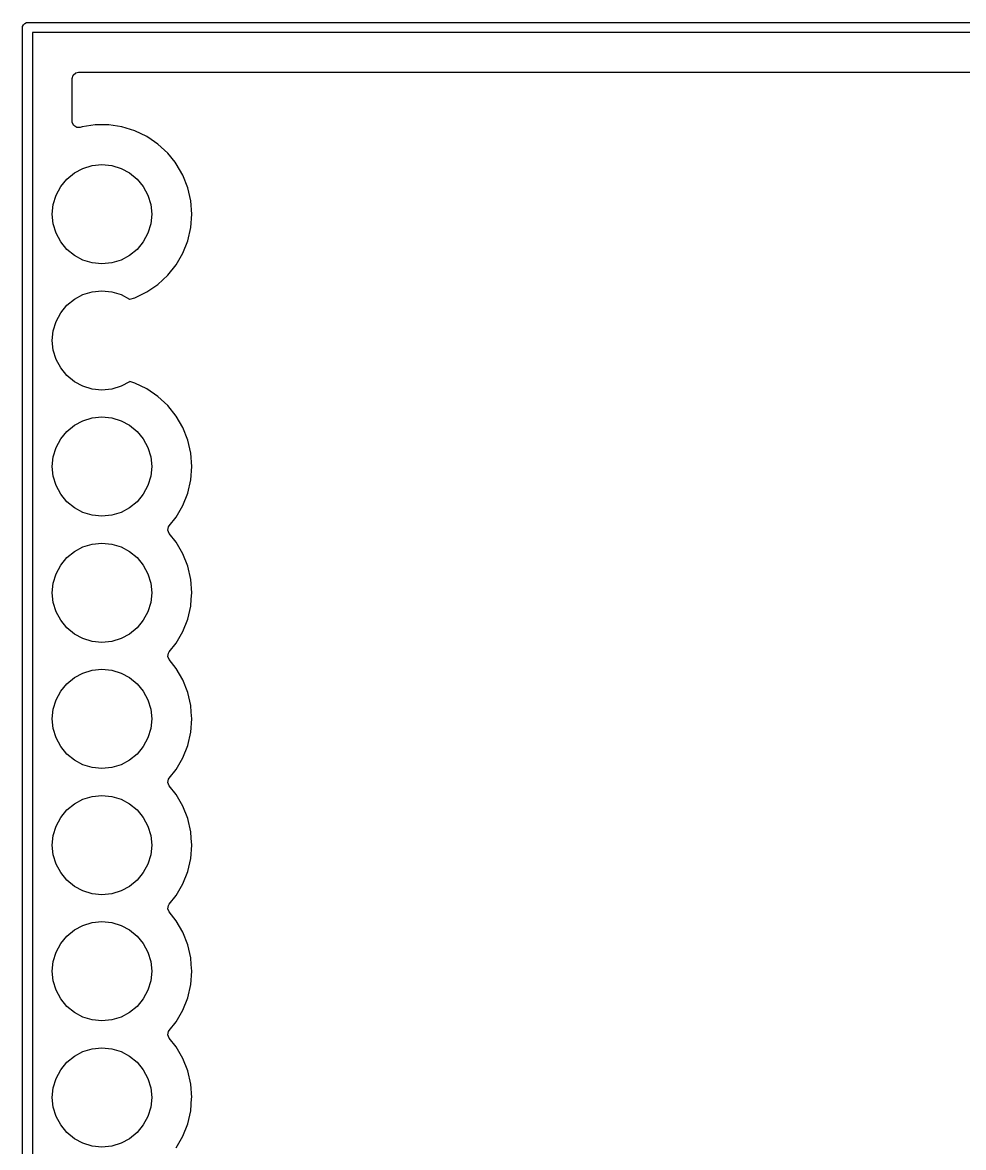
# Model space of a CAD drawing. Extents: x 164 to 201.9, y -130.9 to -85.9.
# Drawn here: x 164.05 to 182.99, y -108.55 to -85.9 of the extents above; entities that cross this region are included whole.
import ezdxf

# ---------------------------------------------------------------- set-up
doc = ezdxf.new("R2010")
doc.units = 0
doc.layers.add('BLACK', color=7, linetype='CONTINUOUS')

msp = doc.modelspace()

# ---------------------------------------------------------------- linework, layer by layer
at = {"layer": 'BLACK', "linetype": 'CONTINUOUS'}
for p, q in [((164.05, -86), (164.051921, -85.980491)), ((164.05, -130.76), (164.05, -86)), ((164.051921, -85.980491), (164.066853, -85.944443)), ((164.066853, -85.944443), (164.094443, -85.916853)), ((164.094443, -85.916853), (164.130491, -85.901921)), ((164.130491, -85.901921), (164.15, -85.9)), ((164.15, -85.9), (201.83, -85.9)), ((164.25, -86.1), (164.25, -130.66)), ((201.73, -86.1), (164.25, -86.1)), ((165.0505, -87.0245), (165.070185, -86.957461)), ((165.070185, -86.957461), (165.122989, -86.911706)), ((165.122989, -86.911706), (165.1745, -86.9005)), ((165.1745, -86.9005), (200.8055, -86.9005)), ((165.0505, -87.892696), (165.0505, -87.0245)), ((165.052013, -87.912009), (165.0505, -87.892696)), ((165.081899, -87.975164), (165.052013, -87.912009)), ((165.141185, -88.012137), (165.081899, -87.975164)), ((165.211048, -88.011188), (165.141185, -88.012137)), ((165.24823, -87.999719), (165.211048, -88.011188)), ((165.248232, -87.999718), (165.24823, -87.999719)), ((165.515063, -87.9595), (165.248232, -87.999718)), ((165.515071, -87.9595), (165.515063, -87.9595)), ((165.784929, -87.9595), (165.515071, -87.9595)), ((165.784936, -87.9595), (165.784929, -87.9595)), ((166.051767, -87.999718), (165.784936, -87.9595)), ((166.051773, -87.99972), (166.051767, -87.999718)), ((166.309645, -88.079263), (166.051773, -87.99972)), ((166.552767, -88.196344), (166.309643, -88.079263)), ((166.309643, -88.079263), (166.309645, -88.079263)), ((166.552768, -88.196345), (166.552767, -88.196344)), ((166.552771, -88.196347), (166.552768, -88.196345)), ((166.552775, -88.196349), (166.552771, -88.196347)), ((166.642817, -88.257739), (166.552775, -88.196349)), ((166.775741, -88.348365), (166.642817, -88.257739)), ((166.973557, -88.53191), (166.775741, -88.348365)), ((166.97356, -88.531914), (166.973557, -88.53191)), ((166.973561, -88.531915), (166.97356, -88.531914)), ((167.119598, -88.715039), (166.973561, -88.531915)), ((165.267317, -88.83612), (165.45491, -88.779215)), ((165.45491, -88.779215), (165.65, -88.76)), ((165.65, -88.76), (165.84509, -88.779215)), ((165.84509, -88.779215), (166.032683, -88.83612)), ((167.141815, -88.742898), (167.119598, -88.715039)), ((167.276743, -88.976602), (167.141815, -88.742898)), ((164.942893, -89.052893), (165.09443, -88.92853)), ((165.09443, -88.92853), (165.267317, -88.83612)), ((166.032683, -88.83612), (166.20557, -88.92853)), ((166.20557, -88.92853), (166.357107, -89.052893)), ((167.375334, -89.227805), (167.276743, -88.976602)), ((164.72612, -89.377317), (164.81853, -89.20443)), ((164.81853, -89.20443), (164.942893, -89.052893)), ((166.357107, -89.052893), (166.48147, -89.20443)), ((166.48147, -89.20443), (166.57388, -89.377317)), ((167.435383, -89.490897), (167.375334, -89.227805)), ((164.669215, -89.56491), (164.72612, -89.377317)), ((166.57388, -89.377317), (166.630785, -89.56491)), ((164.65, -89.76), (164.669215, -89.56491)), ((166.630785, -89.56491), (166.65, -89.76)), ((167.455549, -89.76), (167.435383, -89.490897)), ((164.669215, -89.95509), (164.65, -89.76)), ((166.65, -89.76), (166.630785, -89.95509)), ((167.435383, -90.029103), (167.455549, -89.76)), ((164.72612, -90.142683), (164.669215, -89.95509)), ((166.630785, -89.95509), (166.57388, -90.142683)), ((167.375334, -90.292195), (167.435383, -90.029103)), ((164.81853, -90.31557), (164.72612, -90.142683)), ((164.942893, -90.467107), (164.81853, -90.31557)), ((166.48147, -90.31557), (166.357107, -90.467107)), ((166.57388, -90.142683), (166.48147, -90.31557)), ((167.276743, -90.543398), (167.375334, -90.292195)), ((165.09443, -90.59147), (164.942893, -90.467107)), ((165.267317, -90.68388), (165.09443, -90.59147)), ((166.20557, -90.59147), (166.032683, -90.68388)), ((166.357107, -90.467107), (166.20557, -90.59147)), ((167.141815, -90.777102), (167.276743, -90.543398)), ((165.45491, -90.740785), (165.267317, -90.68388)), ((165.65, -90.76), (165.45491, -90.740785)), ((165.84509, -90.740785), (165.65, -90.76)), ((166.032683, -90.68388), (165.84509, -90.740785)), ((166.973561, -90.988085), (167.141815, -90.777102)), ((166.775741, -91.171635), (166.973561, -90.988085)), ((166.552775, -91.323651), (166.775741, -91.171635)), ((164.942893, -91.592893), (165.09443, -91.46853)), ((165.09443, -91.46853), (165.267317, -91.37612)), ((165.267317, -91.37612), (165.45491, -91.319215)), ((165.45491, -91.319215), (165.65, -91.3)), ((165.65, -91.3), (165.84509, -91.319215)), ((165.84509, -91.319215), (166.032683, -91.37612)), ((166.032683, -91.37612), (166.20557, -91.46853)), ((166.20557, -91.46853), (166.209386, -91.471662)), ((166.209386, -91.471662), (166.309641, -91.440738)), ((166.309641, -91.440738), (166.552775, -91.323651)), ((164.81853, -91.74443), (164.942893, -91.592893)), ((164.669215, -92.10491), (164.72612, -91.917317)), ((164.72612, -91.917317), (164.81853, -91.74443)), ((164.65, -92.3), (164.669215, -92.10491)), ((164.669215, -92.49509), (164.65, -92.3)), ((164.72612, -92.682683), (164.669215, -92.49509)), ((164.81853, -92.85557), (164.72612, -92.682683)), ((164.942893, -93.007107), (164.81853, -92.85557)), ((165.09443, -93.13147), (164.942893, -93.007107)), ((165.267317, -93.22388), (165.09443, -93.13147)), ((165.45491, -93.280785), (165.267317, -93.22388)), ((165.65, -93.3), (165.45491, -93.280785)), ((165.84509, -93.280785), (165.65, -93.3)), ((166.032683, -93.22388), (165.84509, -93.280785)), ((166.20557, -93.13147), (166.032683, -93.22388)), ((166.209386, -93.128337), (166.20557, -93.13147)), ((166.309645, -93.159263), (166.209386, -93.128337)), ((166.552767, -93.276344), (166.309643, -93.159263)), ((166.309643, -93.159263), (166.309645, -93.159263)), ((166.552768, -93.276345), (166.552767, -93.276344)), ((166.552769, -93.276346), (166.552768, -93.276345)), ((166.552775, -93.276349), (166.552769, -93.276346)), ((166.775741, -93.428365), (166.552775, -93.276349)), ((166.973557, -93.61191), (166.775741, -93.428365)), ((166.97356, -93.611914), (166.973557, -93.61191)), ((166.973561, -93.611915), (166.97356, -93.611914)), ((167.141815, -93.822898), (166.973561, -93.611915)), ((165.09443, -94.00853), (165.267317, -93.91612)), ((165.267317, -93.91612), (165.45491, -93.859215)), ((165.45491, -93.859215), (165.65, -93.84)), ((165.65, -93.84), (165.84509, -93.859215)), ((165.84509, -93.859215), (166.032683, -93.91612)), ((166.032683, -93.91612), (166.20557, -94.00853)), ((167.276743, -94.056602), (167.141815, -93.822898)), ((164.81853, -94.28443), (164.942893, -94.132893)), ((164.942893, -94.132893), (165.09443, -94.00853)), ((166.20557, -94.00853), (166.357107, -94.132893)), ((166.357107, -94.132893), (166.48147, -94.28443)), ((167.375334, -94.307805), (167.276743, -94.056602)), ((164.72612, -94.457317), (164.81853, -94.28443)), ((166.48147, -94.28443), (166.57388, -94.457317)), ((167.435383, -94.570897), (167.375334, -94.307805)), ((164.65, -94.84), (164.669215, -94.64491)), ((164.669215, -94.64491), (164.72612, -94.457317)), ((166.57388, -94.457317), (166.630785, -94.64491)), ((166.630785, -94.64491), (166.65, -94.84)), ((167.455549, -94.839995), (167.435383, -94.570897)), ((164.669215, -95.03509), (164.65, -94.84)), ((166.65, -94.84), (166.630785, -95.03509)), ((167.435383, -95.109103), (167.455549, -94.84)), ((167.455549, -94.84), (167.455549, -94.839995)), ((164.72612, -95.222683), (164.669215, -95.03509)), ((166.630785, -95.03509), (166.57388, -95.222683)), ((167.375334, -95.372195), (167.435383, -95.109103)), ((164.81853, -95.39557), (164.72612, -95.222683)), ((166.57388, -95.222683), (166.48147, -95.39557)), ((164.942893, -95.547107), (164.81853, -95.39557)), ((165.09443, -95.67147), (164.942893, -95.547107)), ((166.357107, -95.547107), (166.20557, -95.67147)), ((166.48147, -95.39557), (166.357107, -95.547107)), ((167.276743, -95.623398), (167.375334, -95.372195)), ((165.267317, -95.76388), (165.09443, -95.67147)), ((165.45491, -95.820785), (165.267317, -95.76388)), ((166.032683, -95.76388), (165.84509, -95.820785)), ((166.20557, -95.67147), (166.032683, -95.76388)), ((167.141815, -95.857102), (167.276743, -95.623398)), ((165.65, -95.84), (165.45491, -95.820785)), ((165.84509, -95.820785), (165.65, -95.84)), ((167.001784, -96.032693), (167.141815, -95.857102)), ((166.975381, -96.122627), (166.988136, -96.053931)), ((167.001787, -96.18731), (166.975381, -96.122627)), ((166.988136, -96.053931), (167.001784, -96.032693)), ((167.141815, -96.362898), (167.001787, -96.18731)), ((165.09443, -96.54853), (165.267317, -96.45612)), ((165.267317, -96.45612), (165.45491, -96.399215)), ((165.45491, -96.399215), (165.65, -96.38)), ((165.65, -96.38), (165.84509, -96.399215)), ((165.84509, -96.399215), (166.032683, -96.45612)), ((166.032683, -96.45612), (166.20557, -96.54853)), ((167.276743, -96.596602), (167.141815, -96.362898)), ((164.81853, -96.82443), (164.942893, -96.672893)), ((164.942893, -96.672893), (165.09443, -96.54853)), ((166.20557, -96.54853), (166.357107, -96.672893)), ((166.357107, -96.672893), (166.48147, -96.82443)), ((167.375334, -96.847805), (167.276743, -96.596602)), ((164.72612, -96.997317), (164.81853, -96.82443)), ((166.48147, -96.82443), (166.57388, -96.997317)), ((167.435383, -97.110897), (167.375334, -96.847805)), ((164.669215, -97.18491), (164.72612, -96.997317)), ((166.57388, -96.997317), (166.630785, -97.18491)), ((167.435383, -97.110898), (167.435383, -97.110897)), ((167.455549, -97.379995), (167.435383, -97.110898)), ((164.65, -97.38), (164.669215, -97.18491)), ((164.669215, -97.57509), (164.65, -97.38)), ((166.630785, -97.18491), (166.65, -97.38)), ((166.65, -97.38), (166.630785, -97.57509)), ((167.445643, -97.512185), (167.455549, -97.380004)), ((167.455549, -97.380004), (167.455549, -97.379995)), ((164.72612, -97.762683), (164.669215, -97.57509)), ((166.630785, -97.57509), (166.57388, -97.762683)), ((167.435383, -97.649103), (167.445643, -97.512185)), ((164.81853, -97.93557), (164.72612, -97.762683)), ((166.57388, -97.762683), (166.48147, -97.93557)), ((167.375334, -97.912195), (167.435383, -97.649103)), ((164.942893, -98.087107), (164.81853, -97.93557)), ((166.48147, -97.93557), (166.357107, -98.087107)), ((167.276743, -98.163398), (167.375334, -97.912195)), ((165.09443, -98.21147), (164.942893, -98.087107)), ((165.267317, -98.30388), (165.09443, -98.21147)), ((166.20557, -98.21147), (166.032683, -98.30388)), ((166.357107, -98.087107), (166.20557, -98.21147)), ((167.141815, -98.397102), (167.276743, -98.163398)), ((165.45491, -98.360785), (165.267317, -98.30388)), ((165.65, -98.38), (165.45491, -98.360785)), ((165.84509, -98.360785), (165.65, -98.38)), ((166.032683, -98.30388), (165.84509, -98.360785)), ((167.001784, -98.572693), (167.141815, -98.397102)), ((166.975381, -98.662627), (166.988136, -98.593931)), ((167.001787, -98.72731), (166.975381, -98.662627)), ((166.988136, -98.593931), (167.001784, -98.572693)), ((167.141815, -98.902898), (167.001787, -98.72731)), ((165.267317, -98.99612), (165.45491, -98.939215)), ((165.45491, -98.939215), (165.65, -98.92)), ((165.65, -98.92), (165.84509, -98.939215)), ((165.84509, -98.939215), (166.032683, -98.99612)), ((167.276743, -99.136602), (167.141815, -98.902898)), ((164.942893, -99.212893), (165.09443, -99.08853)), ((165.09443, -99.08853), (165.267317, -98.99612)), ((166.032683, -98.99612), (166.20557, -99.08853)), ((166.20557, -99.08853), (166.357107, -99.212893)), ((167.375334, -99.387805), (167.276743, -99.136602)), ((164.72612, -99.537317), (164.81853, -99.36443)), ((164.81853, -99.36443), (164.942893, -99.212893)), ((166.357107, -99.212893), (166.48147, -99.36443)), ((166.48147, -99.36443), (166.57388, -99.537317)), ((167.435383, -99.650897), (167.375334, -99.387805)), ((164.669215, -99.72491), (164.72612, -99.537317)), ((166.57388, -99.537317), (166.630785, -99.72491)), ((167.435383, -99.650898), (167.435383, -99.650897)), ((167.445342, -99.7838), (167.435383, -99.650898)), ((164.65, -99.92), (164.669215, -99.72491)), ((166.630785, -99.72491), (166.65, -99.92)), ((167.455549, -99.92), (167.445342, -99.7838)), ((164.669215, -100.11509), (164.65, -99.92)), ((166.65, -99.92), (166.630785, -100.11509)), ((167.435383, -100.189103), (167.455549, -99.92)), ((164.72612, -100.302683), (164.669215, -100.11509)), ((164.81853, -100.47557), (164.72612, -100.302683)), ((166.57388, -100.302683), (166.48147, -100.47557)), ((166.630785, -100.11509), (166.57388, -100.302683)), ((167.375334, -100.452195), (167.435383, -100.189103)), ((164.942893, -100.627107), (164.81853, -100.47557)), ((166.48147, -100.47557), (166.357107, -100.627107)), ((167.276743, -100.703398), (167.375334, -100.452195)), ((165.09443, -100.75147), (164.942893, -100.627107)), ((165.267317, -100.84388), (165.09443, -100.75147)), ((166.20557, -100.75147), (166.032683, -100.84388)), ((166.357107, -100.627107), (166.20557, -100.75147)), ((167.141815, -100.937102), (167.276743, -100.703398)), ((165.45491, -100.900785), (165.267317, -100.84388)), ((165.65, -100.92), (165.45491, -100.900785)), ((165.84509, -100.900785), (165.65, -100.92)), ((166.032683, -100.84388), (165.84509, -100.900785)), ((167.001784, -101.112693), (167.141815, -100.937102)), ((166.975381, -101.202627), (166.988136, -101.133931)), ((167.001787, -101.26731), (166.975381, -101.202627)), ((166.988136, -101.133931), (167.001784, -101.112693)), ((165.45491, -101.479215), (165.65, -101.46)), ((165.65, -101.46), (165.84509, -101.479215)), ((167.141815, -101.442898), (167.001787, -101.26731)), ((167.276743, -101.676602), (167.141815, -101.442898)), ((164.942893, -101.752893), (165.09443, -101.62853)), ((165.09443, -101.62853), (165.267317, -101.53612)), ((165.267317, -101.53612), (165.45491, -101.479215)), ((165.84509, -101.479215), (166.032683, -101.53612)), ((166.032683, -101.53612), (166.20557, -101.62853)), ((166.20557, -101.62853), (166.357107, -101.752893)), ((167.375334, -101.927805), (167.276743, -101.676602)), ((164.72612, -102.077317), (164.81853, -101.90443)), ((164.81853, -101.90443), (164.942893, -101.752893)), ((166.357107, -101.752893), (166.48147, -101.90443)), ((166.48147, -101.90443), (166.57388, -102.077317)), ((164.669215, -102.26491), (164.72612, -102.077317)), ((166.57388, -102.077317), (166.630785, -102.26491)), ((167.435383, -102.190897), (167.375334, -101.927805)), ((164.65, -102.46), (164.669215, -102.26491)), ((166.630785, -102.26491), (166.65, -102.46)), ((167.435383, -102.190898), (167.435383, -102.190897)), ((167.445342, -102.3238), (167.435383, -102.190898)), ((167.455549, -102.46), (167.445342, -102.3238)), ((164.669215, -102.65509), (164.65, -102.46)), ((166.65, -102.46), (166.630785, -102.65509)), ((167.435383, -102.729103), (167.455549, -102.46)), ((164.72612, -102.842683), (164.669215, -102.65509)), ((166.630785, -102.65509), (166.57388, -102.842683)), ((167.375334, -102.992195), (167.435383, -102.729103)), ((164.81853, -103.01557), (164.72612, -102.842683)), ((164.942893, -103.167107), (164.81853, -103.01557)), ((166.48147, -103.01557), (166.357107, -103.167107)), ((166.57388, -102.842683), (166.48147, -103.01557)), ((167.276743, -103.243398), (167.375334, -102.992195)), ((165.09443, -103.29147), (164.942893, -103.167107)), ((166.357107, -103.167107), (166.20557, -103.29147)), ((167.141815, -103.477102), (167.276743, -103.243398)), ((165.267317, -103.38388), (165.09443, -103.29147)), ((165.45491, -103.440785), (165.267317, -103.38388)), ((165.65, -103.46), (165.45491, -103.440785)), ((165.84509, -103.440785), (165.65, -103.46)), ((166.032683, -103.38388), (165.84509, -103.440785)), ((166.20557, -103.29147), (166.032683, -103.38388)), ((167.001784, -103.652693), (167.141815, -103.477102)), ((166.975381, -103.742627), (166.988136, -103.673931)), ((166.988136, -103.673931), (167.001784, -103.652693)), ((167.001787, -103.80731), (166.975381, -103.742627)), ((167.141815, -103.982898), (167.001787, -103.80731)), ((164.942893, -104.292893), (165.09443, -104.16853)), ((165.09443, -104.16853), (165.267317, -104.07612)), ((165.267317, -104.07612), (165.45491, -104.019215)), ((165.45491, -104.019215), (165.65, -104)), ((165.65, -104), (165.84509, -104.019215)), ((165.84509, -104.019215), (166.032683, -104.07612)), ((166.032683, -104.07612), (166.20557, -104.16853)), ((166.20557, -104.16853), (166.357107, -104.292893)), ((167.276743, -104.216602), (167.141815, -103.982898)), ((164.81853, -104.44443), (164.942893, -104.292893)), ((166.357107, -104.292893), (166.48147, -104.44443)), ((167.375334, -104.467805), (167.276743, -104.216602)), ((164.669215, -104.80491), (164.72612, -104.617317)), ((164.72612, -104.617317), (164.81853, -104.44443)), ((166.48147, -104.44443), (166.57388, -104.617317)), ((166.57388, -104.617317), (166.630785, -104.80491)), ((167.435383, -104.730897), (167.375334, -104.467805)), ((164.65, -105), (164.669215, -104.80491)), ((166.630785, -104.80491), (166.65, -105)), ((167.435383, -104.730898), (167.435383, -104.730897)), ((167.445342, -104.8638), (167.435383, -104.730898)), ((164.669215, -105.19509), (164.65, -105)), ((166.65, -105), (166.630785, -105.19509)), ((167.435383, -105.269103), (167.455549, -105)), ((167.455549, -105), (167.445342, -104.8638)), ((164.72612, -105.382683), (164.669215, -105.19509)), ((166.630785, -105.19509), (166.57388, -105.382683)), ((167.375334, -105.532195), (167.435383, -105.269103)), ((164.81853, -105.55557), (164.72612, -105.382683)), ((166.57388, -105.382683), (166.48147, -105.55557)), ((167.276743, -105.783398), (167.375334, -105.532195)), ((164.942893, -105.707107), (164.81853, -105.55557)), ((165.09443, -105.83147), (164.942893, -105.707107)), ((166.357107, -105.707107), (166.20557, -105.83147)), ((166.48147, -105.55557), (166.357107, -105.707107)), ((165.267317, -105.92388), (165.09443, -105.83147)), ((165.45491, -105.980785), (165.267317, -105.92388)), ((165.65, -106), (165.45491, -105.980785)), ((165.84509, -105.980785), (165.65, -106)), ((166.032683, -105.92388), (165.84509, -105.980785)), ((166.20557, -105.83147), (166.032683, -105.92388)), ((167.141815, -106.017102), (167.276743, -105.783398)), ((166.975381, -106.282627), (166.988136, -106.213931)), ((166.988136, -106.213931), (167.001784, -106.192693)), ((167.001784, -106.192693), (167.141815, -106.017102)), ((167.001787, -106.34731), (166.975381, -106.282627)), ((167.141815, -106.522898), (167.001787, -106.34731)), ((165.09443, -106.70853), (165.267317, -106.61612)), ((165.267317, -106.61612), (165.45491, -106.559215)), ((165.45491, -106.559215), (165.65, -106.54)), ((165.65, -106.54), (165.84509, -106.559215)), ((165.84509, -106.559215), (166.032683, -106.61612)), ((166.032683, -106.61612), (166.20557, -106.70853)), ((167.276743, -106.756602), (167.141815, -106.522898)), ((164.81853, -106.98443), (164.942893, -106.832893)), ((164.942893, -106.832893), (165.09443, -106.70853)), ((166.20557, -106.70853), (166.357107, -106.832893)), ((166.357107, -106.832893), (166.48147, -106.98443)), ((167.375334, -107.007805), (167.276743, -106.756602)), ((164.72612, -107.157317), (164.81853, -106.98443)), ((166.48147, -106.98443), (166.57388, -107.157317)), ((167.435383, -107.270897), (167.375334, -107.007805)), ((164.65, -107.54), (164.669215, -107.34491)), ((164.669215, -107.34491), (164.72612, -107.157317)), ((166.57388, -107.157317), (166.630785, -107.34491)), ((166.630785, -107.34491), (166.65, -107.54)), ((167.435383, -107.270898), (167.435383, -107.270897)), ((167.455549, -107.539995), (167.435383, -107.270898)), ((164.669215, -107.73509), (164.65, -107.54)), ((166.65, -107.54), (166.630785, -107.73509)), ((167.435383, -107.809103), (167.454152, -107.558643)), ((167.454152, -107.558643), (167.455549, -107.540004)), ((167.455549, -107.540004), (167.455549, -107.539995)), ((164.72612, -107.922683), (164.669215, -107.73509)), ((166.630785, -107.73509), (166.57388, -107.922683)), ((164.81853, -108.09557), (164.72612, -107.922683)), ((166.57388, -107.922683), (166.48147, -108.09557)), ((167.375334, -108.072195), (167.435383, -107.809103)), ((164.942893, -108.247107), (164.81853, -108.09557)), ((165.09443, -108.37147), (164.942893, -108.247107)), ((166.357107, -108.247107), (166.20557, -108.37147)), ((166.48147, -108.09557), (166.357107, -108.247107)), ((167.276743, -108.323398), (167.375334, -108.072195)), ((165.267317, -108.46388), (165.09443, -108.37147)), ((165.45491, -108.520785), (165.267317, -108.46388)), ((166.032683, -108.46388), (165.84509, -108.520785)), ((166.20557, -108.37147), (166.032683, -108.46388)), ((167.141815, -108.557102), (167.276743, -108.323398)), ((165.65, -108.54), (165.45491, -108.520785)), ((165.84509, -108.520785), (165.65, -108.54))]:
    msp.add_line(p, q, dxfattribs=at)

doc.saveas('drawing.dxf')
